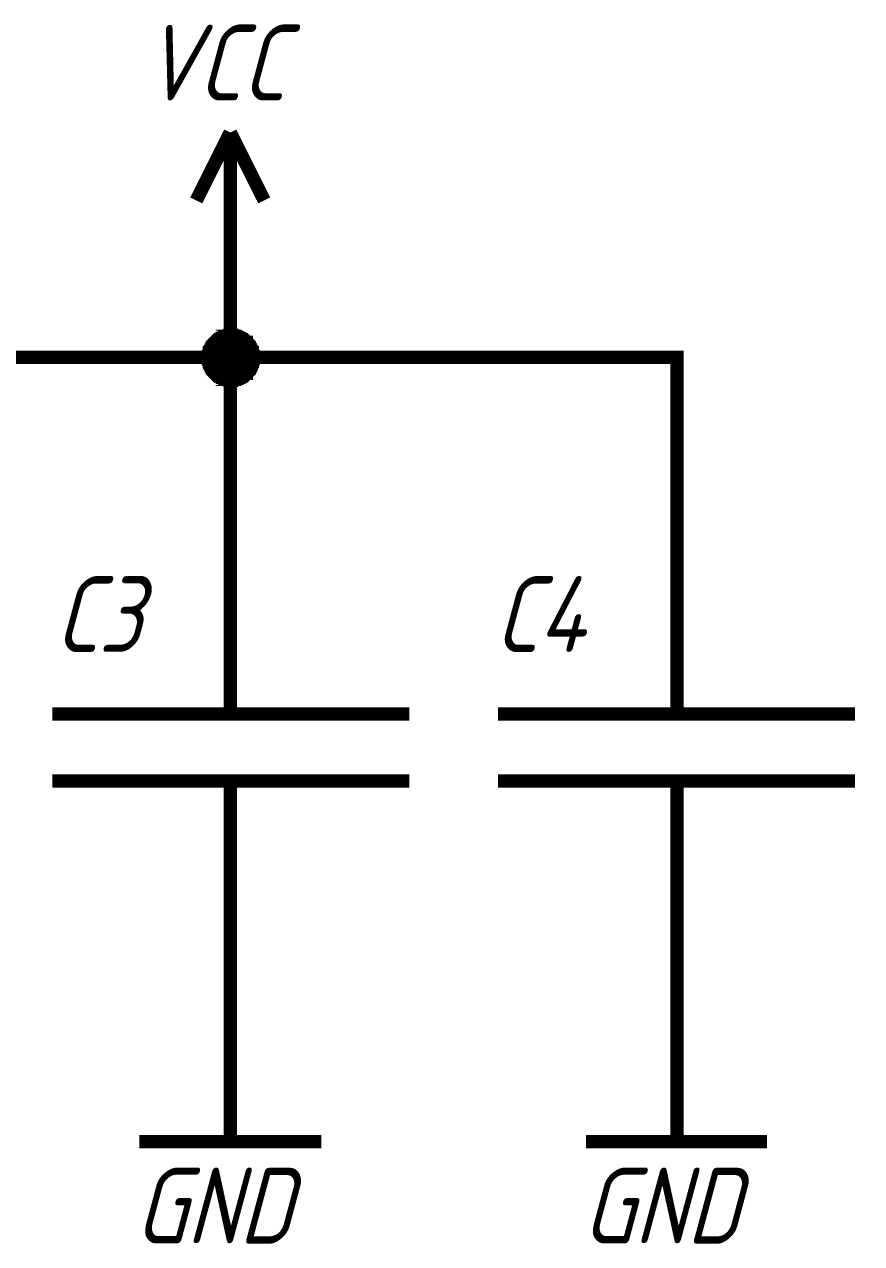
# Model space of a CAD drawing. Header units: millimetres. Extents: x 0 to 841, y 0 to 594.
# Drawn here: x 128.89 to 147.66, y 54.65 to 81.98 of the extents above; entities that cross this region are included whole.
import ezdxf

# ---------------------------------------------------------------- set-up
doc = ezdxf.new("R2010")
doc.units = ezdxf.units.MM
doc.layers.add('Sheet', color=255, linetype='Continuous')
doc.styles.get("Standard").update_dxf_attribs({"font": '', "oblique": 15})
doc.styles.get('Standard').set_extended_font_data('GOST type A')

msp = doc.modelspace()

# ---------------------------------------------------------------- linework, layer by layer
at = {"layer": 'Sheet', "color": 18, "true_color": 0x000000, "const_width": 0.3}
for points in [[(133.506, 79.558), (132.745, 78.035)], [(133.506, 79.558), (134.268, 78.035)], [(133.506, 77.005), (133.506, 79.558)], [(133.506, 74.519), (133.506, 77.005)], [(133.013, 74.519), (133.013, 74.541), (133.013, 74.564), (133.013, 74.586), (133.013, 74.608), (133.036, 74.631), (133.036, 74.653), (133.036, 74.698), (133.058, 74.72), (133.058, 74.72), (133.081, 74.743), (133.081, 74.765), (133.103, 74.788), (133.103, 74.81), (133.125, 74.832), (133.148, 74.855), (133.148, 74.855), (133.17, 74.877), (133.193, 74.9), (133.215, 74.922), (133.237, 74.922), (133.26, 74.944), (133.282, 74.944), (133.305, 74.967), (133.327, 74.967), (133.327, 74.989), (133.372, 74.989), (133.394, 74.989), (133.417, 75.012), (133.439, 75.012), (133.461, 75.012), (133.484, 75.012), (133.506, 75.012)], [(133.013, 74.519), (133.013, 74.541), (133.013, 74.564), (133.013, 74.586), (133.013, 74.608), (133.036, 74.631), (133.036, 74.653), (133.036, 74.698), (133.058, 74.72), (133.058, 74.72), (133.081, 74.743), (133.081, 74.765), (133.103, 74.788), (133.103, 74.81), (133.125, 74.832), (133.148, 74.855), (133.148, 74.855), (133.17, 74.877), (133.193, 74.9), (133.215, 74.922), (133.237, 74.922), (133.26, 74.944), (133.282, 74.944), (133.305, 74.967), (133.327, 74.967), (133.327, 74.989), (133.372, 74.989), (133.394, 74.989), (133.417, 75.012), (133.439, 75.012), (133.461, 75.012), (133.484, 75.012), (133.506, 75.012)], [(133.013, 74.519), (133.013, 74.541), (133.013, 74.564), (133.013, 74.586), (133.013, 74.608), (133.036, 74.631), (133.036, 74.653), (133.036, 74.698), (133.058, 74.72), (133.058, 74.72), (133.081, 74.743), (133.081, 74.765), (133.103, 74.788), (133.103, 74.81), (133.125, 74.832), (133.148, 74.855), (133.148, 74.855), (133.17, 74.877), (133.193, 74.9), (133.215, 74.922), (133.237, 74.922), (133.26, 74.944), (133.282, 74.944), (133.305, 74.967), (133.327, 74.967), (133.327, 74.989), (133.372, 74.989), (133.394, 74.989), (133.417, 75.012), (133.439, 75.012), (133.461, 75.012), (133.484, 75.012), (133.506, 75.012)], [(133.013, 74.519), (133.013, 74.541), (133.013, 74.564), (133.013, 74.586), (133.013, 74.608), (133.036, 74.631), (133.036, 74.653), (133.036, 74.698), (133.058, 74.72), (133.058, 74.72), (133.081, 74.743), (133.081, 74.765), (133.103, 74.788), (133.103, 74.81), (133.125, 74.832), (133.148, 74.855), (133.148, 74.855), (133.17, 74.877), (133.193, 74.9), (133.215, 74.922), (133.237, 74.922), (133.26, 74.944), (133.282, 74.944), (133.305, 74.967), (133.327, 74.967), (133.327, 74.989), (133.372, 74.989), (133.394, 74.989), (133.417, 75.012), (133.439, 75.012), (133.461, 75.012), (133.484, 75.012), (133.506, 75.012)], [(133.013, 74.519), (133.013, 74.541), (133.013, 74.564), (133.013, 74.586), (133.013, 74.608), (133.036, 74.631), (133.036, 74.653), (133.036, 74.698), (133.058, 74.72), (133.058, 74.72), (133.081, 74.743), (133.081, 74.765), (133.103, 74.788), (133.103, 74.81), (133.125, 74.832), (133.148, 74.855), (133.148, 74.855), (133.17, 74.877), (133.193, 74.9), (133.215, 74.922), (133.237, 74.922), (133.26, 74.944), (133.282, 74.944), (133.305, 74.967), (133.327, 74.967), (133.327, 74.989), (133.372, 74.989), (133.394, 74.989), (133.417, 75.012), (133.439, 75.012), (133.461, 75.012), (133.484, 75.012), (133.506, 75.012)], [(133.013, 74.519), (133.013, 74.541), (133.013, 74.564), (133.013, 74.586), (133.013, 74.608), (133.036, 74.631), (133.036, 74.653), (133.036, 74.698), (133.058, 74.72), (133.058, 74.72), (133.081, 74.743), (133.081, 74.765), (133.103, 74.788), (133.103, 74.81), (133.125, 74.832), (133.148, 74.855), (133.148, 74.855), (133.17, 74.877), (133.193, 74.9), (133.215, 74.922), (133.237, 74.922), (133.26, 74.944), (133.282, 74.944), (133.305, 74.967), (133.327, 74.967), (133.327, 74.989), (133.372, 74.989), (133.394, 74.989), (133.417, 75.012), (133.439, 75.012), (133.461, 75.012), (133.484, 75.012), (133.506, 75.012)], [(133.013, 74.519), (133.013, 74.541), (133.013, 74.564), (133.013, 74.586), (133.013, 74.608), (133.036, 74.631), (133.036, 74.653), (133.036, 74.698), (133.058, 74.72), (133.058, 74.72), (133.081, 74.743), (133.081, 74.765), (133.103, 74.788), (133.103, 74.81), (133.125, 74.832), (133.148, 74.855), (133.148, 74.855), (133.17, 74.877), (133.193, 74.9), (133.215, 74.922), (133.237, 74.922), (133.26, 74.944), (133.282, 74.944), (133.305, 74.967), (133.327, 74.967), (133.327, 74.989), (133.372, 74.989), (133.394, 74.989), (133.417, 75.012), (133.439, 75.012), (133.461, 75.012), (133.484, 75.012), (133.506, 75.012)], [(133.013, 74.519), (133.013, 74.541), (133.013, 74.564), (133.013, 74.586), (133.013, 74.608), (133.036, 74.631), (133.036, 74.653), (133.036, 74.698), (133.058, 74.72), (133.058, 74.72), (133.081, 74.743), (133.081, 74.765), (133.103, 74.788), (133.103, 74.81), (133.125, 74.832), (133.148, 74.855), (133.148, 74.855), (133.17, 74.877), (133.193, 74.9), (133.215, 74.922), (133.237, 74.922), (133.26, 74.944), (133.282, 74.944), (133.305, 74.967), (133.327, 74.967), (133.327, 74.989), (133.372, 74.989), (133.394, 74.989), (133.417, 75.012), (133.439, 75.012), (133.461, 75.012), (133.484, 75.012), (133.506, 75.012)], [(133.013, 74.519), (133.013, 74.541), (133.013, 74.564), (133.013, 74.586), (133.013, 74.608), (133.036, 74.631), (133.036, 74.653), (133.036, 74.698), (133.058, 74.72), (133.058, 74.72), (133.081, 74.743), (133.081, 74.765), (133.103, 74.788), (133.103, 74.81), (133.125, 74.832), (133.148, 74.855), (133.148, 74.855), (133.17, 74.877), (133.193, 74.9), (133.215, 74.922), (133.237, 74.922), (133.26, 74.944), (133.282, 74.944), (133.305, 74.967), (133.327, 74.967), (133.327, 74.989), (133.372, 74.989), (133.394, 74.989), (133.417, 75.012), (133.439, 75.012), (133.461, 75.012), (133.484, 75.012), (133.506, 75.012)], [(133.013, 74.519), (133.013, 74.541), (133.013, 74.564), (133.013, 74.586), (133.013, 74.608), (133.036, 74.631), (133.036, 74.653), (133.036, 74.698), (133.058, 74.72), (133.058, 74.72), (133.081, 74.743), (133.081, 74.765), (133.103, 74.788), (133.103, 74.81), (133.125, 74.832), (133.148, 74.855), (133.148, 74.855), (133.17, 74.877), (133.193, 74.9), (133.215, 74.922), (133.237, 74.922), (133.26, 74.944), (133.282, 74.944), (133.305, 74.967), (133.327, 74.967), (133.327, 74.989), (133.372, 74.989), (133.394, 74.989), (133.417, 75.012), (133.439, 75.012), (133.461, 75.012), (133.484, 75.012), (133.506, 75.012)], [(133.013, 74.519), (133.013, 74.541), (133.013, 74.564), (133.013, 74.586), (133.013, 74.608), (133.036, 74.631), (133.036, 74.653), (133.036, 74.698), (133.058, 74.72), (133.058, 74.72), (133.081, 74.743), (133.081, 74.765), (133.103, 74.788), (133.103, 74.81), (133.125, 74.832), (133.148, 74.855), (133.148, 74.855), (133.17, 74.877), (133.193, 74.9), (133.215, 74.922), (133.237, 74.922), (133.26, 74.944), (133.282, 74.944), (133.305, 74.967), (133.327, 74.967), (133.327, 74.989), (133.372, 74.989), (133.394, 74.989), (133.417, 75.012), (133.439, 75.012), (133.461, 75.012), (133.484, 75.012), (133.506, 75.012)], [(133.013, 74.519), (133.013, 74.541), (133.013, 74.564), (133.013, 74.586), (133.013, 74.608), (133.036, 74.631), (133.036, 74.653), (133.036, 74.698), (133.058, 74.72), (133.058, 74.72), (133.081, 74.743), (133.081, 74.765), (133.103, 74.788), (133.103, 74.81), (133.125, 74.832), (133.148, 74.855), (133.148, 74.855), (133.17, 74.877), (133.193, 74.9), (133.215, 74.922), (133.237, 74.922), (133.26, 74.944), (133.282, 74.944), (133.305, 74.967), (133.327, 74.967), (133.327, 74.989), (133.372, 74.989), (133.394, 74.989), (133.417, 75.012), (133.439, 75.012), (133.461, 75.012), (133.484, 75.012), (133.506, 75.012)], [(133.506, 75.012), (133.506, 75.012)], [(133.506, 75.012), (133.529, 75.012), (133.551, 75.012), (133.596, 75.012), (133.618, 75.012), (133.641, 74.989), (133.663, 74.989), (133.685, 74.989), (133.708, 74.967), (133.73, 74.967), (133.753, 74.944), (133.775, 74.944), (133.797, 74.922), (133.82, 74.922), (133.842, 74.9), (133.865, 74.877), (133.865, 74.855), (133.887, 74.855), (133.909, 74.832), (133.932, 74.81), (133.932, 74.788), (133.954, 74.765), (133.954, 74.743), (133.977, 74.72), (133.977, 74.72), (133.999, 74.698), (133.999, 74.653), (133.999, 74.631), (134.021, 74.608), (134.021, 74.586), (134.021, 74.564), (134.021, 74.541), (134.021, 74.519)], [(133.506, 75.012), (133.506, 75.012)], [(133.506, 75.012), (133.529, 75.012), (133.551, 75.012), (133.596, 75.012), (133.618, 75.012), (133.641, 74.989), (133.663, 74.989), (133.685, 74.989), (133.708, 74.967), (133.73, 74.967), (133.753, 74.944), (133.775, 74.944), (133.797, 74.922), (133.82, 74.922), (133.842, 74.9), (133.865, 74.877), (133.865, 74.855), (133.887, 74.855), (133.909, 74.832), (133.932, 74.81), (133.932, 74.788), (133.954, 74.765), (133.954, 74.743), (133.977, 74.72), (133.977, 74.72), (133.999, 74.698), (133.999, 74.653), (133.999, 74.631), (134.021, 74.608), (134.021, 74.586), (134.021, 74.564), (134.021, 74.541), (134.021, 74.519)], [(133.506, 75.012), (133.506, 75.012)], [(133.506, 75.012), (133.529, 75.012), (133.551, 75.012), (133.596, 75.012), (133.618, 75.012), (133.641, 74.989), (133.663, 74.989), (133.685, 74.989), (133.708, 74.967), (133.73, 74.967), (133.753, 74.944), (133.775, 74.944), (133.797, 74.922), (133.82, 74.922), (133.842, 74.9), (133.865, 74.877), (133.865, 74.855), (133.887, 74.855), (133.909, 74.832), (133.932, 74.81), (133.932, 74.788), (133.954, 74.765), (133.954, 74.743), (133.977, 74.72), (133.977, 74.72), (133.999, 74.698), (133.999, 74.653), (133.999, 74.631), (134.021, 74.608), (134.021, 74.586), (134.021, 74.564), (134.021, 74.541), (134.021, 74.519)], [(133.506, 75.012), (133.506, 75.012)], [(133.506, 75.012), (133.529, 75.012), (133.551, 75.012), (133.596, 75.012), (133.618, 75.012), (133.641, 74.989), (133.663, 74.989), (133.685, 74.989), (133.708, 74.967), (133.73, 74.967), (133.753, 74.944), (133.775, 74.944), (133.797, 74.922), (133.82, 74.922), (133.842, 74.9), (133.865, 74.877), (133.865, 74.855), (133.887, 74.855), (133.909, 74.832), (133.932, 74.81), (133.932, 74.788), (133.954, 74.765), (133.954, 74.743), (133.977, 74.72), (133.977, 74.72), (133.999, 74.698), (133.999, 74.653), (133.999, 74.631), (134.021, 74.608), (134.021, 74.586), (134.021, 74.564), (134.021, 74.541), (134.021, 74.519)], [(133.506, 75.012), (133.506, 75.012)], [(133.506, 75.012), (133.529, 75.012), (133.551, 75.012), (133.596, 75.012), (133.618, 75.012), (133.641, 74.989), (133.663, 74.989), (133.685, 74.989), (133.708, 74.967), (133.73, 74.967), (133.753, 74.944), (133.775, 74.944), (133.797, 74.922), (133.82, 74.922), (133.842, 74.9), (133.865, 74.877), (133.865, 74.855), (133.887, 74.855), (133.909, 74.832), (133.932, 74.81), (133.932, 74.788), (133.954, 74.765), (133.954, 74.743), (133.977, 74.72), (133.977, 74.72), (133.999, 74.698), (133.999, 74.653), (133.999, 74.631), (134.021, 74.608), (134.021, 74.586), (134.021, 74.564), (134.021, 74.541), (134.021, 74.519)], [(133.506, 75.012), (133.506, 75.012)], [(133.506, 75.012), (133.529, 75.012), (133.551, 75.012), (133.596, 75.012), (133.618, 75.012), (133.641, 74.989), (133.663, 74.989), (133.685, 74.989), (133.708, 74.967), (133.73, 74.967), (133.753, 74.944), (133.775, 74.944), (133.797, 74.922), (133.82, 74.922), (133.842, 74.9), (133.865, 74.877), (133.865, 74.855), (133.887, 74.855), (133.909, 74.832), (133.932, 74.81), (133.932, 74.788), (133.954, 74.765), (133.954, 74.743), (133.977, 74.72), (133.977, 74.72), (133.999, 74.698), (133.999, 74.653), (133.999, 74.631), (134.021, 74.608), (134.021, 74.586), (134.021, 74.564), (134.021, 74.541), (134.021, 74.519)], [(133.506, 75.012), (133.506, 75.012)], [(133.506, 75.012), (133.529, 75.012), (133.551, 75.012), (133.596, 75.012), (133.618, 75.012), (133.641, 74.989), (133.663, 74.989), (133.685, 74.989), (133.708, 74.967), (133.73, 74.967), (133.753, 74.944), (133.775, 74.944), (133.797, 74.922), (133.82, 74.922), (133.842, 74.9), (133.865, 74.877), (133.865, 74.855), (133.887, 74.855), (133.909, 74.832), (133.932, 74.81), (133.932, 74.788), (133.954, 74.765), (133.954, 74.743), (133.977, 74.72), (133.977, 74.72), (133.999, 74.698), (133.999, 74.653), (133.999, 74.631), (134.021, 74.608), (134.021, 74.586), (134.021, 74.564), (134.021, 74.541), (134.021, 74.519)], [(133.506, 75.012), (133.506, 75.012)], [(133.506, 75.012), (133.529, 75.012), (133.551, 75.012), (133.596, 75.012), (133.618, 75.012), (133.641, 74.989), (133.663, 74.989), (133.685, 74.989), (133.708, 74.967), (133.73, 74.967), (133.753, 74.944), (133.775, 74.944), (133.797, 74.922), (133.82, 74.922), (133.842, 74.9), (133.865, 74.877), (133.865, 74.855), (133.887, 74.855), (133.909, 74.832), (133.932, 74.81), (133.932, 74.788), (133.954, 74.765), (133.954, 74.743), (133.977, 74.72), (133.977, 74.72), (133.999, 74.698), (133.999, 74.653), (133.999, 74.631), (134.021, 74.608), (134.021, 74.586), (134.021, 74.564), (134.021, 74.541), (134.021, 74.519)], [(133.506, 75.012), (133.506, 75.012)], [(133.506, 75.012), (133.529, 75.012), (133.551, 75.012), (133.596, 75.012), (133.618, 75.012), (133.641, 74.989), (133.663, 74.989), (133.685, 74.989), (133.708, 74.967), (133.73, 74.967), (133.753, 74.944), (133.775, 74.944), (133.797, 74.922), (133.82, 74.922), (133.842, 74.9), (133.865, 74.877), (133.865, 74.855), (133.887, 74.855), (133.909, 74.832), (133.932, 74.81), (133.932, 74.788), (133.954, 74.765), (133.954, 74.743), (133.977, 74.72), (133.977, 74.72), (133.999, 74.698), (133.999, 74.653), (133.999, 74.631), (134.021, 74.608), (134.021, 74.586), (134.021, 74.564), (134.021, 74.541), (134.021, 74.519)], [(133.506, 75.012), (133.506, 75.012)], [(133.506, 75.012), (133.529, 75.012), (133.551, 75.012), (133.596, 75.012), (133.618, 75.012), (133.641, 74.989), (133.663, 74.989), (133.685, 74.989), (133.708, 74.967), (133.73, 74.967), (133.753, 74.944), (133.775, 74.944), (133.797, 74.922), (133.82, 74.922), (133.842, 74.9), (133.865, 74.877), (133.865, 74.855), (133.887, 74.855), (133.909, 74.832), (133.932, 74.81), (133.932, 74.788), (133.954, 74.765), (133.954, 74.743), (133.977, 74.72), (133.977, 74.72), (133.999, 74.698), (133.999, 74.653), (133.999, 74.631), (134.021, 74.608), (134.021, 74.586), (134.021, 74.564), (134.021, 74.541), (134.021, 74.519)], [(133.506, 75.012), (133.506, 75.012)], [(133.506, 75.012), (133.529, 75.012), (133.551, 75.012), (133.596, 75.012), (133.618, 75.012), (133.641, 74.989), (133.663, 74.989), (133.685, 74.989), (133.708, 74.967), (133.73, 74.967), (133.753, 74.944), (133.775, 74.944), (133.797, 74.922), (133.82, 74.922), (133.842, 74.9), (133.865, 74.877), (133.865, 74.855), (133.887, 74.855), (133.909, 74.832), (133.932, 74.81), (133.932, 74.788), (133.954, 74.765), (133.954, 74.743), (133.977, 74.72), (133.977, 74.72), (133.999, 74.698), (133.999, 74.653), (133.999, 74.631), (134.021, 74.608), (134.021, 74.586), (134.021, 74.564), (134.021, 74.541), (134.021, 74.519)], [(133.506, 75.012), (133.506, 75.012)], [(133.506, 75.012), (133.529, 75.012), (133.551, 75.012), (133.596, 75.012), (133.618, 75.012), (133.641, 74.989), (133.663, 74.989), (133.685, 74.989), (133.708, 74.967), (133.73, 74.967), (133.753, 74.944), (133.775, 74.944), (133.797, 74.922), (133.82, 74.922), (133.842, 74.9), (133.865, 74.877), (133.865, 74.855), (133.887, 74.855), (133.909, 74.832), (133.932, 74.81), (133.932, 74.788), (133.954, 74.765), (133.954, 74.743), (133.977, 74.72), (133.977, 74.72), (133.999, 74.698), (133.999, 74.653), (133.999, 74.631), (134.021, 74.608), (134.021, 74.586), (134.021, 74.564), (134.021, 74.541), (134.021, 74.519)], [(116.012, 69.502), (116.012, 69.502), (116.012, 74.519), (123.516, 74.519), (133.506, 74.519), (143.519, 74.519), (143.519, 69.502)], [(133.506, 74.004), (133.484, 74.004), (133.461, 74.004), (133.439, 74.004), (133.417, 74.004), (133.394, 74.026), (133.372, 74.026), (133.327, 74.026), (133.327, 74.048), (133.305, 74.048), (133.282, 74.071), (133.26, 74.071), (133.237, 74.093), (133.215, 74.093), (133.193, 74.116), (133.17, 74.138), (133.148, 74.16), (133.148, 74.16), (133.125, 74.183), (133.103, 74.205), (133.103, 74.228), (133.081, 74.25), (133.081, 74.272), (133.058, 74.295), (133.058, 74.317), (133.036, 74.34), (133.036, 74.362), (133.036, 74.384), (133.013, 74.407), (133.013, 74.429), (133.013, 74.474), (133.013, 74.496), (133.013, 74.519)], [(133.013, 74.519), (133.013, 74.519)], [(133.506, 74.004), (133.484, 74.004), (133.461, 74.004), (133.439, 74.004), (133.417, 74.004), (133.394, 74.026), (133.372, 74.026), (133.327, 74.026), (133.327, 74.048), (133.305, 74.048), (133.282, 74.071), (133.26, 74.071), (133.237, 74.093), (133.215, 74.093), (133.193, 74.116), (133.17, 74.138), (133.148, 74.16), (133.148, 74.16), (133.125, 74.183), (133.103, 74.205), (133.103, 74.228), (133.081, 74.25), (133.081, 74.272), (133.058, 74.295), (133.058, 74.317), (133.036, 74.34), (133.036, 74.362), (133.036, 74.384), (133.013, 74.407), (133.013, 74.429), (133.013, 74.474), (133.013, 74.496), (133.013, 74.519)], [(133.013, 74.519), (133.013, 74.519)], [(133.506, 74.004), (133.484, 74.004), (133.461, 74.004), (133.439, 74.004), (133.417, 74.004), (133.394, 74.026), (133.372, 74.026), (133.327, 74.026), (133.327, 74.048), (133.305, 74.048), (133.282, 74.071), (133.26, 74.071), (133.237, 74.093), (133.215, 74.093), (133.193, 74.116), (133.17, 74.138), (133.148, 74.16), (133.148, 74.16), (133.125, 74.183), (133.103, 74.205), (133.103, 74.228), (133.081, 74.25), (133.081, 74.272), (133.058, 74.295), (133.058, 74.317), (133.036, 74.34), (133.036, 74.362), (133.036, 74.384), (133.013, 74.407), (133.013, 74.429), (133.013, 74.474), (133.013, 74.496), (133.013, 74.519)], [(133.013, 74.519), (133.013, 74.519)], [(133.506, 74.004), (133.484, 74.004), (133.461, 74.004), (133.439, 74.004), (133.417, 74.004), (133.394, 74.026), (133.372, 74.026), (133.327, 74.026), (133.327, 74.048), (133.305, 74.048), (133.282, 74.071), (133.26, 74.071), (133.237, 74.093), (133.215, 74.093), (133.193, 74.116), (133.17, 74.138), (133.148, 74.16), (133.148, 74.16), (133.125, 74.183), (133.103, 74.205), (133.103, 74.228), (133.081, 74.25), (133.081, 74.272), (133.058, 74.295), (133.058, 74.317), (133.036, 74.34), (133.036, 74.362), (133.036, 74.384), (133.013, 74.407), (133.013, 74.429), (133.013, 74.474), (133.013, 74.496), (133.013, 74.519)], [(133.013, 74.519), (133.013, 74.519)], [(133.506, 74.004), (133.484, 74.004), (133.461, 74.004), (133.439, 74.004), (133.417, 74.004), (133.394, 74.026), (133.372, 74.026), (133.327, 74.026), (133.327, 74.048), (133.305, 74.048), (133.282, 74.071), (133.26, 74.071), (133.237, 74.093), (133.215, 74.093), (133.193, 74.116), (133.17, 74.138), (133.148, 74.16), (133.148, 74.16), (133.125, 74.183), (133.103, 74.205), (133.103, 74.228), (133.081, 74.25), (133.081, 74.272), (133.058, 74.295), (133.058, 74.317), (133.036, 74.34), (133.036, 74.362), (133.036, 74.384), (133.013, 74.407), (133.013, 74.429), (133.013, 74.474), (133.013, 74.496), (133.013, 74.519)], [(133.013, 74.519), (133.013, 74.519)], [(133.506, 74.004), (133.484, 74.004), (133.461, 74.004), (133.439, 74.004), (133.417, 74.004), (133.394, 74.026), (133.372, 74.026), (133.327, 74.026), (133.327, 74.048), (133.305, 74.048), (133.282, 74.071), (133.26, 74.071), (133.237, 74.093), (133.215, 74.093), (133.193, 74.116), (133.17, 74.138), (133.148, 74.16), (133.148, 74.16), (133.125, 74.183), (133.103, 74.205), (133.103, 74.228), (133.081, 74.25), (133.081, 74.272), (133.058, 74.295), (133.058, 74.317), (133.036, 74.34), (133.036, 74.362), (133.036, 74.384), (133.013, 74.407), (133.013, 74.429), (133.013, 74.474), (133.013, 74.496), (133.013, 74.519)], [(133.013, 74.519), (133.013, 74.519)], [(133.506, 74.004), (133.484, 74.004), (133.461, 74.004), (133.439, 74.004), (133.417, 74.004), (133.394, 74.026), (133.372, 74.026), (133.327, 74.026), (133.327, 74.048), (133.305, 74.048), (133.282, 74.071), (133.26, 74.071), (133.237, 74.093), (133.215, 74.093), (133.193, 74.116), (133.17, 74.138), (133.148, 74.16), (133.148, 74.16), (133.125, 74.183), (133.103, 74.205), (133.103, 74.228), (133.081, 74.25), (133.081, 74.272), (133.058, 74.295), (133.058, 74.317), (133.036, 74.34), (133.036, 74.362), (133.036, 74.384), (133.013, 74.407), (133.013, 74.429), (133.013, 74.474), (133.013, 74.496), (133.013, 74.519)], [(133.013, 74.519), (133.013, 74.519)], [(133.506, 74.004), (133.484, 74.004), (133.461, 74.004), (133.439, 74.004), (133.417, 74.004), (133.394, 74.026), (133.372, 74.026), (133.327, 74.026), (133.327, 74.048), (133.305, 74.048), (133.282, 74.071), (133.26, 74.071), (133.237, 74.093), (133.215, 74.093), (133.193, 74.116), (133.17, 74.138), (133.148, 74.16), (133.148, 74.16), (133.125, 74.183), (133.103, 74.205), (133.103, 74.228), (133.081, 74.25), (133.081, 74.272), (133.058, 74.295), (133.058, 74.317), (133.036, 74.34), (133.036, 74.362), (133.036, 74.384), (133.013, 74.407), (133.013, 74.429), (133.013, 74.474), (133.013, 74.496), (133.013, 74.519)], [(133.013, 74.519), (133.013, 74.519)], [(133.506, 74.004), (133.484, 74.004), (133.461, 74.004), (133.439, 74.004), (133.417, 74.004), (133.394, 74.026), (133.372, 74.026), (133.327, 74.026), (133.327, 74.048), (133.305, 74.048), (133.282, 74.071), (133.26, 74.071), (133.237, 74.093), (133.215, 74.093), (133.193, 74.116), (133.17, 74.138), (133.148, 74.16), (133.148, 74.16), (133.125, 74.183), (133.103, 74.205), (133.103, 74.228), (133.081, 74.25), (133.081, 74.272), (133.058, 74.295), (133.058, 74.317), (133.036, 74.34), (133.036, 74.362), (133.036, 74.384), (133.013, 74.407), (133.013, 74.429), (133.013, 74.474), (133.013, 74.496), (133.013, 74.519)], [(133.013, 74.519), (133.013, 74.519)], [(133.506, 74.004), (133.484, 74.004), (133.461, 74.004), (133.439, 74.004), (133.417, 74.004), (133.394, 74.026), (133.372, 74.026), (133.327, 74.026), (133.327, 74.048), (133.305, 74.048), (133.282, 74.071), (133.26, 74.071), (133.237, 74.093), (133.215, 74.093), (133.193, 74.116), (133.17, 74.138), (133.148, 74.16), (133.148, 74.16), (133.125, 74.183), (133.103, 74.205), (133.103, 74.228), (133.081, 74.25), (133.081, 74.272), (133.058, 74.295), (133.058, 74.317), (133.036, 74.34), (133.036, 74.362), (133.036, 74.384), (133.013, 74.407), (133.013, 74.429), (133.013, 74.474), (133.013, 74.496), (133.013, 74.519)], [(133.013, 74.519), (133.013, 74.519)], [(133.506, 74.004), (133.484, 74.004), (133.461, 74.004), (133.439, 74.004), (133.417, 74.004), (133.394, 74.026), (133.372, 74.026), (133.327, 74.026), (133.327, 74.048), (133.305, 74.048), (133.282, 74.071), (133.26, 74.071), (133.237, 74.093), (133.215, 74.093), (133.193, 74.116), (133.17, 74.138), (133.148, 74.16), (133.148, 74.16), (133.125, 74.183), (133.103, 74.205), (133.103, 74.228), (133.081, 74.25), (133.081, 74.272), (133.058, 74.295), (133.058, 74.317), (133.036, 74.34), (133.036, 74.362), (133.036, 74.384), (133.013, 74.407), (133.013, 74.429), (133.013, 74.474), (133.013, 74.496), (133.013, 74.519)], [(133.013, 74.519), (133.013, 74.519)], [(133.506, 74.004), (133.484, 74.004), (133.461, 74.004), (133.439, 74.004), (133.417, 74.004), (133.394, 74.026), (133.372, 74.026), (133.327, 74.026), (133.327, 74.048), (133.305, 74.048), (133.282, 74.071), (133.26, 74.071), (133.237, 74.093), (133.215, 74.093), (133.193, 74.116), (133.17, 74.138), (133.148, 74.16), (133.148, 74.16), (133.125, 74.183), (133.103, 74.205), (133.103, 74.228), (133.081, 74.25), (133.081, 74.272), (133.058, 74.295), (133.058, 74.317), (133.036, 74.34), (133.036, 74.362), (133.036, 74.384), (133.013, 74.407), (133.013, 74.429), (133.013, 74.474), (133.013, 74.496), (133.013, 74.519)], [(133.013, 74.519), (133.013, 74.519)], [(133.506, 69.502), (133.506, 74.519)], [(134.021, 74.519), (134.021, 74.496), (134.021, 74.474), (134.021, 74.429), (134.021, 74.407), (133.999, 74.384), (133.999, 74.362), (133.999, 74.34), (133.977, 74.317), (133.977, 74.295), (133.954, 74.272), (133.954, 74.25), (133.932, 74.228), (133.932, 74.205), (133.909, 74.183), (133.887, 74.16), (133.865, 74.16), (133.865, 74.138), (133.842, 74.116), (133.82, 74.093), (133.797, 74.093), (133.775, 74.071), (133.753, 74.071), (133.73, 74.048), (133.708, 74.048), (133.685, 74.026), (133.663, 74.026), (133.641, 74.026), (133.618, 74.004), (133.596, 74.004), (133.551, 74.004), (133.529, 74.004), (133.506, 74.004)], [(134.021, 74.519), (134.021, 74.496), (134.021, 74.474), (134.021, 74.429), (134.021, 74.407), (133.999, 74.384), (133.999, 74.362), (133.999, 74.34), (133.977, 74.317), (133.977, 74.295), (133.954, 74.272), (133.954, 74.25), (133.932, 74.228), (133.932, 74.205), (133.909, 74.183), (133.887, 74.16), (133.865, 74.16), (133.865, 74.138), (133.842, 74.116), (133.82, 74.093), (133.797, 74.093), (133.775, 74.071), (133.753, 74.071), (133.73, 74.048), (133.708, 74.048), (133.685, 74.026), (133.663, 74.026), (133.641, 74.026), (133.618, 74.004), (133.596, 74.004), (133.551, 74.004), (133.529, 74.004), (133.506, 74.004)], [(134.021, 74.519), (134.021, 74.496), (134.021, 74.474), (134.021, 74.429), (134.021, 74.407), (133.999, 74.384), (133.999, 74.362), (133.999, 74.34), (133.977, 74.317), (133.977, 74.295), (133.954, 74.272), (133.954, 74.25), (133.932, 74.228), (133.932, 74.205), (133.909, 74.183), (133.887, 74.16), (133.865, 74.16), (133.865, 74.138), (133.842, 74.116), (133.82, 74.093), (133.797, 74.093), (133.775, 74.071), (133.753, 74.071), (133.73, 74.048), (133.708, 74.048), (133.685, 74.026), (133.663, 74.026), (133.641, 74.026), (133.618, 74.004), (133.596, 74.004), (133.551, 74.004), (133.529, 74.004), (133.506, 74.004)], [(134.021, 74.519), (134.021, 74.496), (134.021, 74.474), (134.021, 74.429), (134.021, 74.407), (133.999, 74.384), (133.999, 74.362), (133.999, 74.34), (133.977, 74.317), (133.977, 74.295), (133.954, 74.272), (133.954, 74.25), (133.932, 74.228), (133.932, 74.205), (133.909, 74.183), (133.887, 74.16), (133.865, 74.16), (133.865, 74.138), (133.842, 74.116), (133.82, 74.093), (133.797, 74.093), (133.775, 74.071), (133.753, 74.071), (133.73, 74.048), (133.708, 74.048), (133.685, 74.026), (133.663, 74.026), (133.641, 74.026), (133.618, 74.004), (133.596, 74.004), (133.551, 74.004), (133.529, 74.004), (133.506, 74.004)], [(134.021, 74.519), (134.021, 74.496), (134.021, 74.474), (134.021, 74.429), (134.021, 74.407), (133.999, 74.384), (133.999, 74.362), (133.999, 74.34), (133.977, 74.317), (133.977, 74.295), (133.954, 74.272), (133.954, 74.25), (133.932, 74.228), (133.932, 74.205), (133.909, 74.183), (133.887, 74.16), (133.865, 74.16), (133.865, 74.138), (133.842, 74.116), (133.82, 74.093), (133.797, 74.093), (133.775, 74.071), (133.753, 74.071), (133.73, 74.048), (133.708, 74.048), (133.685, 74.026), (133.663, 74.026), (133.641, 74.026), (133.618, 74.004), (133.596, 74.004), (133.551, 74.004), (133.529, 74.004), (133.506, 74.004)], [(134.021, 74.519), (134.021, 74.496), (134.021, 74.474), (134.021, 74.429), (134.021, 74.407), (133.999, 74.384), (133.999, 74.362), (133.999, 74.34), (133.977, 74.317), (133.977, 74.295), (133.954, 74.272), (133.954, 74.25), (133.932, 74.228), (133.932, 74.205), (133.909, 74.183), (133.887, 74.16), (133.865, 74.16), (133.865, 74.138), (133.842, 74.116), (133.82, 74.093), (133.797, 74.093), (133.775, 74.071), (133.753, 74.071), (133.73, 74.048), (133.708, 74.048), (133.685, 74.026), (133.663, 74.026), (133.641, 74.026), (133.618, 74.004), (133.596, 74.004), (133.551, 74.004), (133.529, 74.004), (133.506, 74.004)], [(134.021, 74.519), (134.021, 74.496), (134.021, 74.474), (134.021, 74.429), (134.021, 74.407), (133.999, 74.384), (133.999, 74.362), (133.999, 74.34), (133.977, 74.317), (133.977, 74.295), (133.954, 74.272), (133.954, 74.25), (133.932, 74.228), (133.932, 74.205), (133.909, 74.183), (133.887, 74.16), (133.865, 74.16), (133.865, 74.138), (133.842, 74.116), (133.82, 74.093), (133.797, 74.093), (133.775, 74.071), (133.753, 74.071), (133.73, 74.048), (133.708, 74.048), (133.685, 74.026), (133.663, 74.026), (133.641, 74.026), (133.618, 74.004), (133.596, 74.004), (133.551, 74.004), (133.529, 74.004), (133.506, 74.004)], [(134.021, 74.519), (134.021, 74.496), (134.021, 74.474), (134.021, 74.429), (134.021, 74.407), (133.999, 74.384), (133.999, 74.362), (133.999, 74.34), (133.977, 74.317), (133.977, 74.295), (133.954, 74.272), (133.954, 74.25), (133.932, 74.228), (133.932, 74.205), (133.909, 74.183), (133.887, 74.16), (133.865, 74.16), (133.865, 74.138), (133.842, 74.116), (133.82, 74.093), (133.797, 74.093), (133.775, 74.071), (133.753, 74.071), (133.73, 74.048), (133.708, 74.048), (133.685, 74.026), (133.663, 74.026), (133.641, 74.026), (133.618, 74.004), (133.596, 74.004), (133.551, 74.004), (133.529, 74.004), (133.506, 74.004)], [(134.021, 74.519), (134.021, 74.496), (134.021, 74.474), (134.021, 74.429), (134.021, 74.407), (133.999, 74.384), (133.999, 74.362), (133.999, 74.34), (133.977, 74.317), (133.977, 74.295), (133.954, 74.272), (133.954, 74.25), (133.932, 74.228), (133.932, 74.205), (133.909, 74.183), (133.887, 74.16), (133.865, 74.16), (133.865, 74.138), (133.842, 74.116), (133.82, 74.093), (133.797, 74.093), (133.775, 74.071), (133.753, 74.071), (133.73, 74.048), (133.708, 74.048), (133.685, 74.026), (133.663, 74.026), (133.641, 74.026), (133.618, 74.004), (133.596, 74.004), (133.551, 74.004), (133.529, 74.004), (133.506, 74.004)], [(134.021, 74.519), (134.021, 74.496), (134.021, 74.474), (134.021, 74.429), (134.021, 74.407), (133.999, 74.384), (133.999, 74.362), (133.999, 74.34), (133.977, 74.317), (133.977, 74.295), (133.954, 74.272), (133.954, 74.25), (133.932, 74.228), (133.932, 74.205), (133.909, 74.183), (133.887, 74.16), (133.865, 74.16), (133.865, 74.138), (133.842, 74.116), (133.82, 74.093), (133.797, 74.093), (133.775, 74.071), (133.753, 74.071), (133.73, 74.048), (133.708, 74.048), (133.685, 74.026), (133.663, 74.026), (133.641, 74.026), (133.618, 74.004), (133.596, 74.004), (133.551, 74.004), (133.529, 74.004), (133.506, 74.004)], [(134.021, 74.519), (134.021, 74.496), (134.021, 74.474), (134.021, 74.429), (134.021, 74.407), (133.999, 74.384), (133.999, 74.362), (133.999, 74.34), (133.977, 74.317), (133.977, 74.295), (133.954, 74.272), (133.954, 74.25), (133.932, 74.228), (133.932, 74.205), (133.909, 74.183), (133.887, 74.16), (133.865, 74.16), (133.865, 74.138), (133.842, 74.116), (133.82, 74.093), (133.797, 74.093), (133.775, 74.071), (133.753, 74.071), (133.73, 74.048), (133.708, 74.048), (133.685, 74.026), (133.663, 74.026), (133.641, 74.026), (133.618, 74.004), (133.596, 74.004), (133.551, 74.004), (133.529, 74.004), (133.506, 74.004)], [(134.021, 74.519), (134.021, 74.496), (134.021, 74.474), (134.021, 74.429), (134.021, 74.407), (133.999, 74.384), (133.999, 74.362), (133.999, 74.34), (133.977, 74.317), (133.977, 74.295), (133.954, 74.272), (133.954, 74.25), (133.932, 74.228), (133.932, 74.205), (133.909, 74.183), (133.887, 74.16), (133.865, 74.16), (133.865, 74.138), (133.842, 74.116), (133.82, 74.093), (133.797, 74.093), (133.775, 74.071), (133.753, 74.071), (133.73, 74.048), (133.708, 74.048), (133.685, 74.026), (133.663, 74.026), (133.641, 74.026), (133.618, 74.004), (133.596, 74.004), (133.551, 74.004), (133.529, 74.004), (133.506, 74.004)], [(134.021, 74.519), (134.021, 74.519), (134.021, 74.519), (134.021, 74.519), (134.021, 74.519), (134.021, 74.519), (134.021, 74.519), (134.021, 74.519), (134.021, 74.519), (134.021, 74.519), (134.021, 74.519), (134.021, 74.519), (134.021, 74.519), (134.021, 74.519), (134.021, 74.519), (134.021, 74.519), (134.021, 74.519), (134.021, 74.519), (134.021, 74.519), (134.021, 74.519), (134.021, 74.519), (134.021, 74.519), (134.021, 74.519), (134.021, 74.519), (134.021, 74.519), (134.021, 74.519), (134.021, 74.519), (134.021, 74.519), (134.021, 74.519), (134.021, 74.519), (134.021, 74.519), (134.021, 74.519), (134.021, 74.519)], [(134.021, 74.519), (134.021, 74.519)], [(134.021, 74.519), (134.021, 74.519), (134.021, 74.519), (134.021, 74.519), (134.021, 74.519), (134.021, 74.519), (134.021, 74.519), (134.021, 74.519), (134.021, 74.519), (134.021, 74.519), (134.021, 74.519), (134.021, 74.519), (134.021, 74.519), (134.021, 74.519), (134.021, 74.519), (134.021, 74.519), (134.021, 74.519), (134.021, 74.519), (134.021, 74.519), (134.021, 74.519), (134.021, 74.519), (134.021, 74.519), (134.021, 74.519), (134.021, 74.519), (134.021, 74.519), (134.021, 74.519), (134.021, 74.519), (134.021, 74.519), (134.021, 74.519), (134.021, 74.519), (134.021, 74.519), (134.021, 74.519), (134.021, 74.519)], [(134.021, 74.519), (134.021, 74.519)], [(134.021, 74.519), (134.021, 74.519), (134.021, 74.519), (134.021, 74.519), (134.021, 74.519), (134.021, 74.519), (134.021, 74.519), (134.021, 74.519), (134.021, 74.519), (134.021, 74.519), (134.021, 74.519), (134.021, 74.519), (134.021, 74.519), (134.021, 74.519), (134.021, 74.519), (134.021, 74.519), (134.021, 74.519), (134.021, 74.519), (134.021, 74.519), (134.021, 74.519), (134.021, 74.519), (134.021, 74.519), (134.021, 74.519), (134.021, 74.519), (134.021, 74.519), (134.021, 74.519), (134.021, 74.519), (134.021, 74.519), (134.021, 74.519), (134.021, 74.519), (134.021, 74.519), (134.021, 74.519), (134.021, 74.519)], [(134.021, 74.519), (134.021, 74.519)], [(134.021, 74.519), (134.021, 74.519), (134.021, 74.519), (134.021, 74.519), (134.021, 74.519), (134.021, 74.519), (134.021, 74.519), (134.021, 74.519), (134.021, 74.519), (134.021, 74.519), (134.021, 74.519), (134.021, 74.519), (134.021, 74.519), (134.021, 74.519), (134.021, 74.519), (134.021, 74.519), (134.021, 74.519), (134.021, 74.519), (134.021, 74.519), (134.021, 74.519), (134.021, 74.519), (134.021, 74.519), (134.021, 74.519), (134.021, 74.519), (134.021, 74.519), (134.021, 74.519), (134.021, 74.519), (134.021, 74.519), (134.021, 74.519), (134.021, 74.519), (134.021, 74.519), (134.021, 74.519), (134.021, 74.519)], [(134.021, 74.519), (134.021, 74.519)], [(134.021, 74.519), (134.021, 74.519), (134.021, 74.519), (134.021, 74.519), (134.021, 74.519), (134.021, 74.519), (134.021, 74.519), (134.021, 74.519), (134.021, 74.519), (134.021, 74.519), (134.021, 74.519), (134.021, 74.519), (134.021, 74.519), (134.021, 74.519), (134.021, 74.519), (134.021, 74.519), (134.021, 74.519), (134.021, 74.519), (134.021, 74.519), (134.021, 74.519), (134.021, 74.519), (134.021, 74.519), (134.021, 74.519), (134.021, 74.519), (134.021, 74.519), (134.021, 74.519), (134.021, 74.519), (134.021, 74.519), (134.021, 74.519), (134.021, 74.519), (134.021, 74.519), (134.021, 74.519), (134.021, 74.519)], [(134.021, 74.519), (134.021, 74.519)], [(134.021, 74.519), (134.021, 74.519), (134.021, 74.519), (134.021, 74.519), (134.021, 74.519), (134.021, 74.519), (134.021, 74.519), (134.021, 74.519), (134.021, 74.519), (134.021, 74.519), (134.021, 74.519), (134.021, 74.519), (134.021, 74.519), (134.021, 74.519), (134.021, 74.519), (134.021, 74.519), (134.021, 74.519), (134.021, 74.519), (134.021, 74.519), (134.021, 74.519), (134.021, 74.519), (134.021, 74.519), (134.021, 74.519), (134.021, 74.519), (134.021, 74.519), (134.021, 74.519), (134.021, 74.519), (134.021, 74.519), (134.021, 74.519), (134.021, 74.519), (134.021, 74.519), (134.021, 74.519), (134.021, 74.519)], [(134.021, 74.519), (134.021, 74.519)], [(134.021, 74.519), (134.021, 74.519), (134.021, 74.519), (134.021, 74.519), (134.021, 74.519), (134.021, 74.519), (134.021, 74.519), (134.021, 74.519), (134.021, 74.519), (134.021, 74.519), (134.021, 74.519), (134.021, 74.519), (134.021, 74.519), (134.021, 74.519), (134.021, 74.519), (134.021, 74.519), (134.021, 74.519), (134.021, 74.519), (134.021, 74.519), (134.021, 74.519), (134.021, 74.519), (134.021, 74.519), (134.021, 74.519), (134.021, 74.519), (134.021, 74.519), (134.021, 74.519), (134.021, 74.519), (134.021, 74.519), (134.021, 74.519), (134.021, 74.519), (134.021, 74.519), (134.021, 74.519), (134.021, 74.519)], [(134.021, 74.519), (134.021, 74.519)], [(134.021, 74.519), (134.021, 74.519), (134.021, 74.519), (134.021, 74.519), (134.021, 74.519), (134.021, 74.519), (134.021, 74.519), (134.021, 74.519), (134.021, 74.519), (134.021, 74.519), (134.021, 74.519), (134.021, 74.519), (134.021, 74.519), (134.021, 74.519), (134.021, 74.519), (134.021, 74.519), (134.021, 74.519), (134.021, 74.519), (134.021, 74.519), (134.021, 74.519), (134.021, 74.519), (134.021, 74.519), (134.021, 74.519), (134.021, 74.519), (134.021, 74.519), (134.021, 74.519), (134.021, 74.519), (134.021, 74.519), (134.021, 74.519), (134.021, 74.519), (134.021, 74.519), (134.021, 74.519), (134.021, 74.519)], [(134.021, 74.519), (134.021, 74.519)], [(134.021, 74.519), (134.021, 74.519), (134.021, 74.519), (134.021, 74.519), (134.021, 74.519), (134.021, 74.519), (134.021, 74.519), (134.021, 74.519), (134.021, 74.519), (134.021, 74.519), (134.021, 74.519), (134.021, 74.519), (134.021, 74.519), (134.021, 74.519), (134.021, 74.519), (134.021, 74.519), (134.021, 74.519), (134.021, 74.519), (134.021, 74.519), (134.021, 74.519), (134.021, 74.519), (134.021, 74.519), (134.021, 74.519), (134.021, 74.519), (134.021, 74.519), (134.021, 74.519), (134.021, 74.519), (134.021, 74.519), (134.021, 74.519), (134.021, 74.519), (134.021, 74.519), (134.021, 74.519), (134.021, 74.519)], [(134.021, 74.519), (134.021, 74.519)], [(134.021, 74.519), (134.021, 74.519), (134.021, 74.519), (134.021, 74.519), (134.021, 74.519), (134.021, 74.519), (134.021, 74.519), (134.021, 74.519), (134.021, 74.519), (134.021, 74.519), (134.021, 74.519), (134.021, 74.519), (134.021, 74.519), (134.021, 74.519), (134.021, 74.519), (134.021, 74.519), (134.021, 74.519), (134.021, 74.519), (134.021, 74.519), (134.021, 74.519), (134.021, 74.519), (134.021, 74.519), (134.021, 74.519), (134.021, 74.519), (134.021, 74.519), (134.021, 74.519), (134.021, 74.519), (134.021, 74.519), (134.021, 74.519), (134.021, 74.519), (134.021, 74.519), (134.021, 74.519), (134.021, 74.519)], [(134.021, 74.519), (134.021, 74.519)], [(134.021, 74.519), (134.021, 74.519), (134.021, 74.519), (134.021, 74.519), (134.021, 74.519), (134.021, 74.519), (134.021, 74.519), (134.021, 74.519), (134.021, 74.519), (134.021, 74.519), (134.021, 74.519), (134.021, 74.519), (134.021, 74.519), (134.021, 74.519), (134.021, 74.519), (134.021, 74.519), (134.021, 74.519), (134.021, 74.519), (134.021, 74.519), (134.021, 74.519), (134.021, 74.519), (134.021, 74.519), (134.021, 74.519), (134.021, 74.519), (134.021, 74.519), (134.021, 74.519), (134.021, 74.519), (134.021, 74.519), (134.021, 74.519), (134.021, 74.519), (134.021, 74.519), (134.021, 74.519), (134.021, 74.519)], [(134.021, 74.519), (134.021, 74.519)], [(134.021, 74.519), (134.021, 74.519), (134.021, 74.519), (134.021, 74.519), (134.021, 74.519), (134.021, 74.519), (134.021, 74.519), (134.021, 74.519), (134.021, 74.519), (134.021, 74.519), (134.021, 74.519), (134.021, 74.519), (134.021, 74.519), (134.021, 74.519), (134.021, 74.519), (134.021, 74.519), (134.021, 74.519), (134.021, 74.519), (134.021, 74.519), (134.021, 74.519), (134.021, 74.519), (134.021, 74.519), (134.021, 74.519), (134.021, 74.519), (134.021, 74.519), (134.021, 74.519), (134.021, 74.519), (134.021, 74.519), (134.021, 74.519), (134.021, 74.519), (134.021, 74.519), (134.021, 74.519), (134.021, 74.519)], [(134.021, 74.519), (134.021, 74.519)], [(133.506, 67.015), (133.506, 69.502)], [(143.519, 67.015), (143.519, 69.502)], [(133.506, 67.015), (133.506, 66.523)], [(143.519, 67.015), (143.519, 66.523)], [(129.519, 66.523), (137.516, 66.523)], [(139.51, 66.523), (147.507, 66.523)], [(129.519, 65.022), (137.516, 65.022)], [(137.516, 65.022), (133.506, 65.022)], [(133.506, 65.022), (133.506, 64.507)], [(139.51, 65.022), (147.507, 65.022)], [(147.507, 65.022), (143.519, 65.022)], [(143.519, 65.022), (143.519, 64.507)], [(133.506, 64.507), (133.506, 62.021)], [(143.519, 64.507), (143.519, 62.021)], [(133.506, 62.021), (133.506, 56.936)], [(143.519, 62.021), (143.519, 56.936)], [(131.468, 56.936), (135.545, 56.936)], [(141.481, 56.936), (145.535, 56.936)]]:
    msp.add_lwpolyline(points, dxfattribs=at)
at = {"layer": 'Sheet', "color": 18, "true_color": 0x000000, "const_width": 0.508}
msp.add_lwpolyline([(133.246, 74.5, 1), (133.754, 74.5, 1)], format="xyb", close=True, dxfattribs=at)

# ---------------------------------------------------------------- texts
at = {"layer": 'Sheet', "color": 18, "true_color": 0x000000, "oblique": 15}
for s, p in [('VCC', (131.535, 80.275)), ('C3', (129.564, 67.911)), ('C4', (139.42, 67.911)), ('GND', (131.356, 54.652)), ('GND', (141.391, 54.652))]:
    msp.add_text(s, height=1.7, dxfattribs=at).set_placement(p)

doc.saveas('drawing.dxf')
